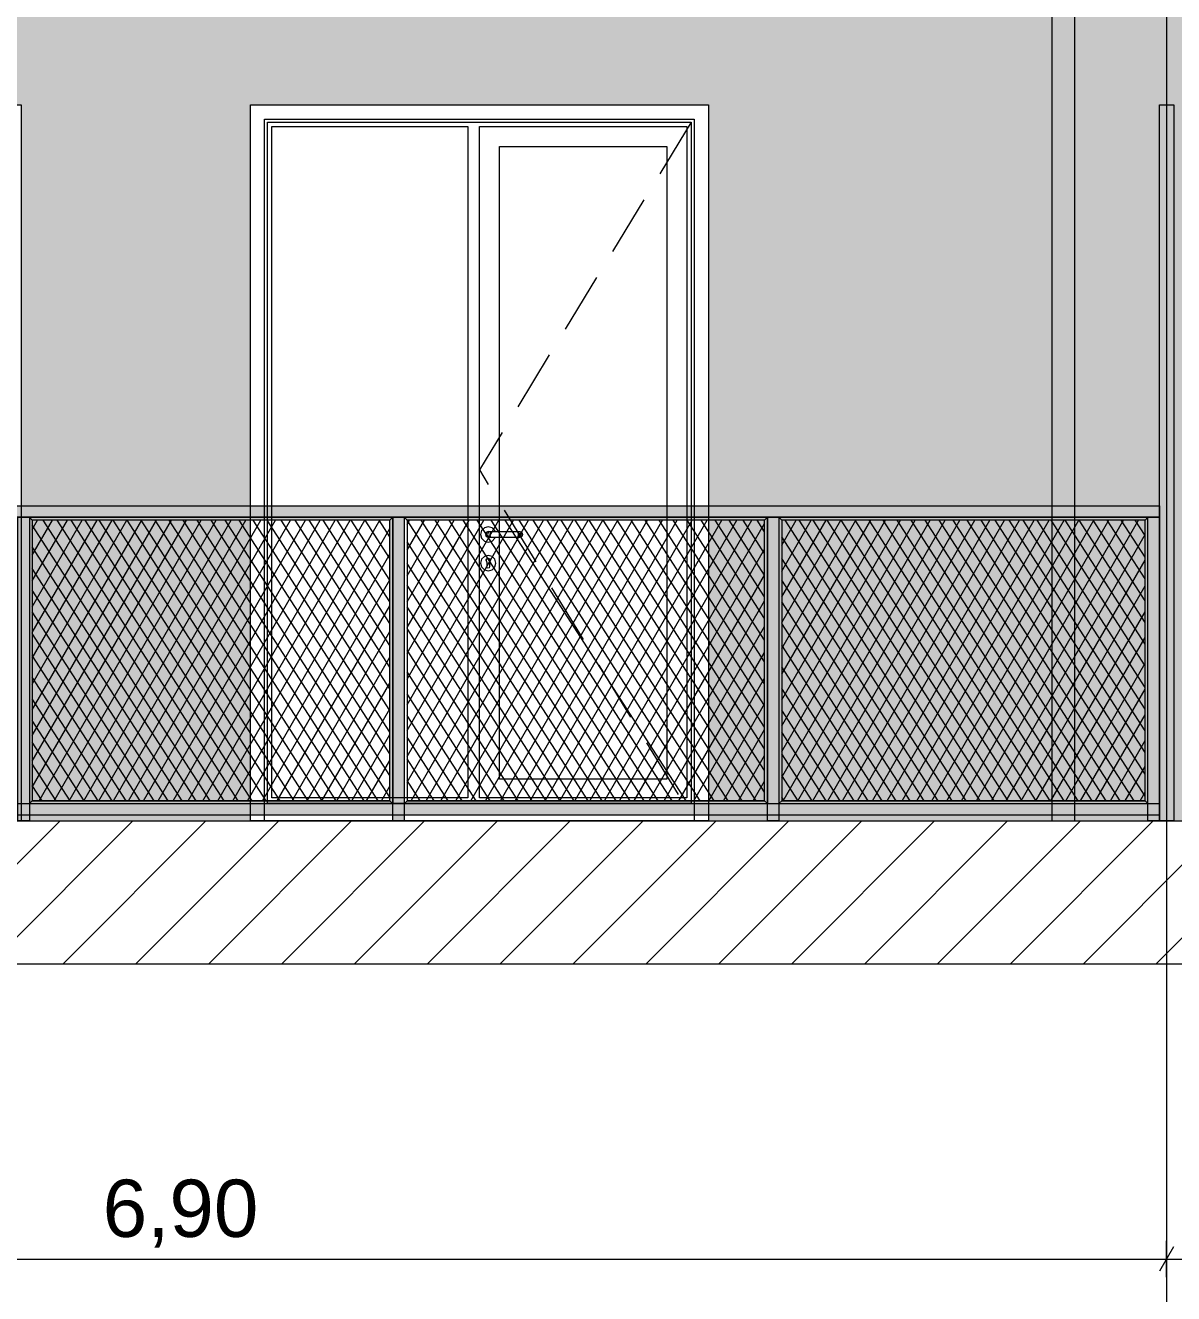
# Model space of a CAD drawing. Header units: metres. Extents: x 476297 to 476657, y 4620828 to 4621206.
# Drawn here: x 476626.71 to 476630.721, y 4621074.294 to 4621078.723 of the extents above; entities that cross this region are included whole.
import ezdxf

# ---------------------------------------------------------------- set-up
doc = ezdxf.new("R2010")
doc.units = ezdxf.units.M
doc.header["$MEASUREMENT"] = 0
doc.linetypes.add('Hidden Line', pattern=[0.3175, 0.211667, -0.105833])
for name, color, linetype in [('0_Pen_No__250', 7, 'Continuous'), ('2D Drafting - General_Pen_No__7', 7, 'Continuous'), ('New2D Drafting - General', 7, 'Continuous'), ('New2D Drafting - General_Pen_No__30_Pen_No__9_Pen_No__9', 7, 'Continuous'), ('NewStructural - Bearing', 7, 'Continuous'), ('zoma', 7, 'Continuous'), ('zoma_Pen_No__5_Pen_No__5', 7, 'Continuous')]:
    doc.layers.add(name, color=color, linetype=linetype)
doc.styles.add('GENERATED_STYLE_2', font='arial.ttf')
doc.dimstyles.new('GENERATED_STYLE__1', dxfattribs={"dimtxt": 0.2, "dimasz": 0.064421, "dimexe": 0.18, "dimexo": 0.003, "dimgap": 0.09, "dimtad": 1, "dimtih": 1, "dimtoh": 1, "dimzin": 0, "dimdsep": 46, "dimtxsty": 'GENERATED_STYLE_2', "dimblk": 'ARROWHEAD_2', "dimblk1": 'ARROWHEAD_2', "dimblk2": 'ARROWHEAD_2', "dimcen": 0.09, "dimclrd": 142, "dimclre": 142, "dimclrt": 142, "dimadec": 0, "dimazin": 0, "dimtfac": 1, "dimtdec": 4, "dimtmove": 0, "dimatfit": 3, "dimfxl": 1, "dimtolj": 1, "dimtzin": 0, "dimarcsym": 0})
pattern_1 = [(60, (476844.52715, 4621385.791044), (-0.038971143, 0.0225), []), (122.833095, (476844.52715, 4621385.791044), (0.0368060797, 0.01875), [])]

# ---------------------------------------------------------------- blocks, each defined once
blk = doc.blocks.new('*D30', base_point=(476844.5271, 4621385.791))
at = {"layer": 'zoma', "color": 142, "linetype": 'Continuous', "lineweight": 0, "transparency": 16777216}
for p, q in [((476623.821, 4621074.4577), (476623.7721, 4621074.373)), ((476623.7966, 4621074.3518), (476623.7966, 4621074.4789)), ((476630.721, 4621074.4577), (476630.6721, 4621074.373)), ((476630.6966, 4621074.3518), (476630.6966, 4621074.4789)), ((476623.7966, 4621074.4153), (476630.6966, 4621074.4153))]:
    blk.add_line(p, q, dxfattribs=at)
at = {"layer": 'zoma', "color": 142, "lineweight": 0, "transparency": 16777216, "insert": (476626.9805, 4621074.4553), "char_height": 0.2, "attachment_point": 7, "style": 'GENERATED_STYLE_2'}
blk.add_mtext('\\A1;{\\pql;\\fArial CYR|b0|i0|c204|p34;6,90}', dxfattribs=at)
blk = doc.blocks.new('ARROWHEAD_2')
at = {"color": 0, "linetype": 'Continuous', "lineweight": 0}
for p, q in [((0, 0), (-1, 0)), ((-0.378, -0.655), (0.378, 0.655))]:
    blk.add_line(p, q, dxfattribs=at)
blk = doc.blocks.new('*D31', base_point=(476844.5271, 4621385.791))
at = {"layer": 'zoma', "color": 142, "linetype": 'Continuous', "lineweight": 0, "transparency": 16777216}
for p, q in [((476630.721, 4621074.4577), (476630.6721, 4621074.373)), ((476630.6966, 4621074.3518), (476630.6966, 4621074.4789)), ((476637.621, 4621074.4577), (476637.5721, 4621074.373)), ((476637.5966, 4621074.3518), (476637.5966, 4621074.4789)), ((476630.6966, 4621074.4153), (476637.5966, 4621074.4153))]:
    blk.add_line(p, q, dxfattribs=at)
at = {"layer": 'zoma', "color": 142, "lineweight": 0, "transparency": 16777216, "insert": (476633.8805, 4621074.4553), "char_height": 0.2, "attachment_point": 7, "style": 'GENERATED_STYLE_2'}
blk.add_mtext('\\A1;{\\pql;\\fArial CYR|b0|i0|c204|p34;6,90}', dxfattribs=at)

msp = doc.modelspace()

# ---------------------------------------------------------------- hatches: boundary and pattern name
at = {"layer": '0_Pen_No__250', "linetype": 'Continuous', "lineweight": 0}
msp.add_hatch(color=250, dxfattribs=at).paths.add_polyline_path([(476630.3761, 4621075.9455), (476630.376, 4621082.3709), (476630.296, 4621082.3709), (476630.296, 4621082.2685), (476630.296, 4621075.9455)])
at = {"layer": '2D Drafting - General_Pen_No__7', "linetype": 'Continuous', "lineweight": 0}
h = msp.add_hatch(dxfattribs=at)
h.set_pattern_fill('MASONRY_BLOCK', style=0, pattern_type=2)
h.set_pattern_definition([(45, (476844.52715, 4621385.79104), (-0.12727922, 0.12727922), [])])
h.paths.add_polyline_path([(476604.8831, 4621075.4455), (476604.8831, 4621075.9455), (476656.9229, 4621075.9455), (476656.9229, 4621075.4455)])
at = {"layer": 'New2D Drafting - General', "linetype": 'Continuous', "lineweight": 0}
h = msp.add_hatch(dxfattribs=at)
h.set_pattern_fill('BATT_INSULATION', style=0, pattern_type=2)
h.set_pattern_definition(pattern_1)
h.paths.add_polyline_path([(476627.9836, 4621076.9955), (476626.7346, 4621076.9955), (476626.7346, 4621076.0155), (476627.9836, 4621076.0155)])
h = msp.add_hatch(dxfattribs=at)
h.set_pattern_fill('BATT_INSULATION', style=0, pattern_type=2)
h.set_pattern_definition(pattern_1)
h.paths.add_polyline_path([(476629.2926, 4621076.9955), (476628.0436, 4621076.9955), (476628.0436, 4621076.0155), (476629.2926, 4621076.0155)])
h = msp.add_hatch(dxfattribs=at)
h.set_pattern_fill('BATT_INSULATION', style=0, pattern_type=2)
h.set_pattern_definition(pattern_1)
h.paths.add_polyline_path([(476630.6216, 4621076.9955), (476629.3526, 4621076.9955), (476629.3526, 4621076.0155), (476630.6216, 4621076.0155)])
at = {"layer": 'New2D Drafting - General_Pen_No__30_Pen_No__9_Pen_No__9', "linetype": 'Continuous', "lineweight": 0}
for color, points in [(252, [(476623.4962, 4621079.1454), (476623.4962, 4621075.9455), (476625.0962, 4621075.9455), (476625.0962, 4621078.4455), (476626.6962, 4621078.4455), (476626.6962, 4621075.9455), (476627.4962, 4621075.9455), (476627.4962, 4621078.4455), (476629.0962, 4621078.4455), (476629.0962, 4621075.9455), (476632.2962, 4621075.9455), (476632.2962, 4621078.4455), (476633.8962, 4621078.4455), (476633.8962, 4621075.9455), (476634.6963, 4621075.9455), (476634.6963, 4621078.4455), (476636.2963, 4621078.4455), (476636.2963, 4621075.9455), (476637.8962, 4621075.9455), (476637.8962, 4621078.4455), (476637.8962, 4621078.4455), (476637.8962, 4621079.1454), (476635.696, 4621079.1454), (476635.696, 4621078.8655), (476631.296, 4621078.8655), (476631.296, 4621079.1454), (476630.0961, 4621079.1454), (476630.0961, 4621078.8655), (476625.6961, 4621078.8655), (476625.6961, 4621079.1454)]), (255, [(476630.7216, 4621078.4456), (476630.7216, 4621075.9455), (476630.6716, 4621075.9455), (476630.6716, 4621078.4456)]), (255, [(476630.6716, 4621077.0455), (476630.6716, 4621077.0055), (476624.0466, 4621077.0055), (476624.0466, 4621077.0455)]), (255, [(476626.7246, 4621075.9455), (476626.6846, 4621075.9455), (476626.6846, 4621077.0055), (476626.7246, 4621077.0055)]), (255, [(476626.7346, 4621076.9955), (476626.7246, 4621077.0055), (476627.9936, 4621077.0055), (476627.9836, 4621076.9955)]), (255, [(476627.9936, 4621076.0055), (476627.9836, 4621076.0155), (476627.9836, 4621076.9955), (476627.9936, 4621077.0055)]), (255, [(476628.0336, 4621075.9455), (476627.9936, 4621075.9455), (476627.9936, 4621077.0055), (476628.0336, 4621077.0055)]), (255, [(476628.0436, 4621076.9955), (476628.0336, 4621077.0055), (476629.3026, 4621077.0055), (476629.2926, 4621076.9955)]), (255, [(476629.3026, 4621076.0055), (476629.2926, 4621076.0155), (476629.2926, 4621076.9955), (476629.3026, 4621077.0055)]), (255, [(476629.3426, 4621075.9455), (476629.3026, 4621075.9455), (476629.3026, 4621077.0055), (476629.3426, 4621077.0055)]), (255, [(476629.3526, 4621076.9955), (476629.3426, 4621077.0055), (476630.6316, 4621077.0055), (476630.6216, 4621076.9955)]), (255, [(476630.6716, 4621075.9455), (476630.6316, 4621075.9455), (476630.6316, 4621077.0055), (476630.6716, 4621077.0055)]), (255, [(476630.6716, 4621076.0055), (476630.6716, 4621075.9655), (476624.0466, 4621075.9655), (476624.0466, 4621076.0055)]), (255, [(476626.7346, 4621076.0155), (476626.7246, 4621076.0055), (476627.9936, 4621076.0055), (476627.9836, 4621076.0155)]), (255, [(476628.0436, 4621076.0155), (476628.0336, 4621076.0055), (476629.3026, 4621076.0055), (476629.2926, 4621076.0155)]), (255, [(476629.3526, 4621076.0155), (476629.3426, 4621076.0055), (476630.6316, 4621076.0055), (476630.6216, 4621076.0155)])]:
    msp.add_hatch(color=color, dxfattribs=at).paths.add_polyline_path(points)

# ---------------------------------------------------------------- linework, layer by layer
at = {"layer": '0_Pen_No__250', "color": 7, "linetype": 'Continuous', "lineweight": 0, "flags": 128}
msp.add_lwpolyline([(476630.3761, 4621075.9455), (476630.376, 4621082.3709), (476630.296, 4621082.3709), (476630.296, 4621082.2685), (476630.296, 4621075.9455)], close=True, dxfattribs=at)
at = {"layer": '2D Drafting - General_Pen_No__7', "color": 7, "linetype": 'Continuous', "lineweight": 0, "flags": 128}
for points in [[(476629.0921, 4621075.9456), (476627.4962, 4621075.9456), (476627.4962, 4621078.4456), (476629.0962, 4621078.4456)], [(476629.0962, 4621078.4456), (476629.0962, 4621075.9456), (476629.0921, 4621075.9456)]]:
    msp.add_lwpolyline(points, dxfattribs=at)
for points in [[(476627.5462, 4621078.3956), (476629.0462, 4621078.3956), (476629.0462, 4621075.9456), (476627.5462, 4621075.9456)], [(476627.5562, 4621078.3856), (476629.0362, 4621078.3856), (476629.0362, 4621076.0056), (476627.5562, 4621076.0056)], [(476627.5712, 4621078.3706), (476628.2562, 4621078.3706), (476628.2562, 4621076.0256), (476627.5712, 4621076.0256)], [(476628.2962, 4621078.3706), (476629.0212, 4621078.3706), (476629.0212, 4621076.0256), (476628.2962, 4621076.0256)], [(476628.3662, 4621078.3006), (476628.9512, 4621078.3006), (476628.9512, 4621076.0906), (476628.3662, 4621076.0906)], [(476604.8831, 4621075.4455), (476604.8831, 4621075.9455), (476656.9229, 4621075.9455), (476656.9229, 4621075.4455)]]:
    msp.add_lwpolyline(points, close=True, dxfattribs=at)
at = {"layer": '2D Drafting - General_Pen_No__7', "color": 7, "linetype": 'Hidden Line', "lineweight": 0, "flags": 128}
msp.add_lwpolyline([(476629.0362, 4621078.3856), (476628.2962, 4621077.1714), (476629.0454, 4621075.9469)], dxfattribs=at)
at = {"layer": 'New2D Drafting - General', "color": 7, "linetype": 'Continuous', "lineweight": 0, "flags": 128}
for points in [[(476627.9836, 4621076.9955), (476626.7346, 4621076.9955), (476626.7346, 4621076.0155), (476627.9836, 4621076.0155)], [(476629.2926, 4621076.9955), (476628.0436, 4621076.9955), (476628.0436, 4621076.0155), (476629.2926, 4621076.0155)], [(476630.6216, 4621076.9955), (476629.3526, 4621076.9955), (476629.3526, 4621076.0155), (476630.6216, 4621076.0155)]]:
    msp.add_lwpolyline(points, close=True, dxfattribs=at)
at = {"layer": 'New2D Drafting - General_Pen_No__30_Pen_No__9_Pen_No__9', "color": 7, "linetype": 'Continuous', "lineweight": 0, "flags": 128}
msp.add_lwpolyline([(476623.4962, 4621075.9455), (476625.0962, 4621075.9455), (476625.0962, 4621078.4455), (476626.6962, 4621078.4455), (476626.6962, 4621075.9455), (476627.4962, 4621075.9455), (476627.4962, 4621078.4455), (476629.0962, 4621078.4455), (476629.0962, 4621075.9455), (476632.2962, 4621075.9455)], dxfattribs=at)
for points in [[(476630.7216, 4621078.4456), (476630.7216, 4621075.9455), (476630.6716, 4621075.9455), (476630.6716, 4621078.4456)], [(476630.6716, 4621077.0455), (476630.6716, 4621077.0055), (476624.0466, 4621077.0055), (476624.0466, 4621077.0455)], [(476626.7246, 4621075.9455), (476626.6846, 4621075.9455), (476626.6846, 4621077.0055), (476626.7246, 4621077.0055)], [(476626.7346, 4621076.9955), (476626.7246, 4621077.0055), (476627.9936, 4621077.0055), (476627.9836, 4621076.9955)], [(476627.9936, 4621076.0055), (476627.9836, 4621076.0155), (476627.9836, 4621076.9955), (476627.9936, 4621077.0055)], [(476628.0336, 4621075.9455), (476627.9936, 4621075.9455), (476627.9936, 4621077.0055), (476628.0336, 4621077.0055)], [(476628.0436, 4621076.9955), (476628.0336, 4621077.0055), (476629.3026, 4621077.0055), (476629.2926, 4621076.9955)], [(476629.3026, 4621076.0055), (476629.2926, 4621076.0155), (476629.2926, 4621076.9955), (476629.3026, 4621077.0055)], [(476629.3426, 4621075.9455), (476629.3026, 4621075.9455), (476629.3026, 4621077.0055), (476629.3426, 4621077.0055)], [(476629.3526, 4621076.9955), (476629.3426, 4621077.0055), (476630.6316, 4621077.0055), (476630.6216, 4621076.9955)], [(476630.6716, 4621075.9455), (476630.6316, 4621075.9455), (476630.6316, 4621077.0055), (476630.6716, 4621077.0055)], [(476630.6716, 4621076.0055), (476630.6716, 4621075.9655), (476624.0466, 4621075.9655), (476624.0466, 4621076.0055)], [(476626.7346, 4621076.0155), (476626.7246, 4621076.0055), (476627.9936, 4621076.0055), (476627.9836, 4621076.0155)], [(476628.0436, 4621076.0155), (476628.0336, 4621076.0055), (476629.3026, 4621076.0055), (476629.2926, 4621076.0155)], [(476629.3526, 4621076.0155), (476629.3426, 4621076.0055), (476630.6316, 4621076.0055), (476630.6216, 4621076.0155)]]:
    msp.add_lwpolyline(points, close=True, dxfattribs=at)
at = {"layer": 'NewStructural - Bearing', "color": 7, "linetype": 'Continuous', "lineweight": 0}
for p, q in [((476628.3037, 4621076.9591), (476628.3001, 4621076.9456)), ((476628.3001, 4621076.9456), (476628.3037, 4621076.9321)), ((476628.3136, 4621076.969), (476628.3037, 4621076.9591)), ((476628.3271, 4621076.9726), (476628.3136, 4621076.969)), ((476628.32, 4621076.9526), (476628.3171, 4621076.9456)), ((476628.3171, 4621076.9456), (476628.32, 4621076.9385)), ((476628.3216, 4621076.9526), (476628.3188, 4621076.9456)), ((476628.3188, 4621076.9456), (476628.3216, 4621076.9385)), ((476628.3271, 4621076.9556), (476628.32, 4621076.9526)), ((476628.32, 4621076.9385), (476628.3271, 4621076.9356)), ((476628.3264, 4621076.9526), (476628.3243, 4621076.9456)), ((476628.3243, 4621076.9456), (476628.3264, 4621076.9385)), ((476628.3406, 4621076.969), (476628.3271, 4621076.9726)), ((476628.3271, 4621076.9556), (476628.3283, 4621076.9556)), ((476628.3271, 4621076.9356), (476628.3283, 4621076.9356)), ((476628.3283, 4621076.9556), (476628.3315, 4621076.9556)), ((476628.3283, 4621076.9356), (476628.3315, 4621076.9356)), ((476628.3315, 4621076.9556), (476628.3364, 4621076.9556)), ((476628.3315, 4621076.9356), (476628.3364, 4621076.9356)), ((476628.3336, 4621076.9526), (476628.3325, 4621076.9456)), ((476628.3325, 4621076.9456), (476628.3336, 4621076.9385)), ((476628.3364, 4621076.9556), (476628.3421, 4621076.9556)), ((476628.3364, 4621076.9356), (476628.3421, 4621076.9356)), ((476628.3505, 4621076.9591), (476628.3406, 4621076.969)), ((476628.3421, 4621076.9556), (476628.4221, 4621076.9556)), ((476628.3421, 4621076.9356), (476628.4221, 4621076.9356)), ((476628.3514, 4621076.9556), (476628.3505, 4621076.9591)), ((476628.3505, 4621076.9321), (476628.3514, 4621076.9356)), ((476628.4221, 4621076.9556), (476628.4279, 4621076.9556)), ((476628.4221, 4621076.9356), (476628.4279, 4621076.9356)), ((476628.4279, 4621076.9556), (476628.4327, 4621076.9556)), ((476628.4279, 4621076.9356), (476628.4327, 4621076.9356)), ((476628.4306, 4621076.9526), (476628.4318, 4621076.9456)), ((476628.4318, 4621076.9456), (476628.4306, 4621076.9385)), ((476628.4327, 4621076.9556), (476628.436, 4621076.9556)), ((476628.4327, 4621076.9356), (476628.436, 4621076.9356)), ((476628.436, 4621076.9556), (476628.4371, 4621076.9556)), ((476628.436, 4621076.9356), (476628.4371, 4621076.9356)), ((476628.4371, 4621076.9556), (476628.4442, 4621076.9526)), ((476628.4442, 4621076.9385), (476628.4371, 4621076.9356)), ((476628.4378, 4621076.9526), (476628.4399, 4621076.9456)), ((476628.4399, 4621076.9456), (476628.4378, 4621076.9385)), ((476628.4426, 4621076.9526), (476628.4454, 4621076.9456)), ((476628.4454, 4621076.9456), (476628.4426, 4621076.9385)), ((476628.4442, 4621076.9526), (476628.4471, 4621076.9456)), ((476628.4471, 4621076.9456), (476628.4442, 4621076.9385)), ((476628.3037, 4621076.9321), (476628.3136, 4621076.9222)), ((476628.3136, 4621076.9222), (476628.3271, 4621076.9186)), ((476628.3271, 4621076.9186), (476628.3406, 4621076.9222)), ((476628.3406, 4621076.9222), (476628.3505, 4621076.9321)), ((476628.3037, 4621076.8591), (476628.3001, 4621076.8456)), ((476628.3001, 4621076.8456), (476628.3037, 4621076.8321)), ((476628.3136, 4621076.869), (476628.3037, 4621076.8591)), ((476628.3271, 4621076.8726), (476628.3136, 4621076.869)), ((476628.3204, 4621076.8572), (476628.3196, 4621076.8553)), ((476628.3221, 4621076.85), (476628.3196, 4621076.8553)), ((476628.3204, 4621076.8572), (476628.3217, 4621076.8607)), ((476628.3217, 4621076.8607), (476628.3271, 4621076.863)), ((476628.3221, 4621076.8485), (476628.3221, 4621076.85)), ((476628.3221, 4621076.8485), (476628.3221, 4621076.8456)), ((476628.3221, 4621076.8456), (476628.3221, 4621076.8427)), ((476628.3406, 4621076.869), (476628.3271, 4621076.8726)), ((476628.3271, 4621076.863), (476628.3325, 4621076.8607)), ((476628.3346, 4621076.8553), (476628.3321, 4621076.85)), ((476628.3321, 4621076.85), (476628.3321, 4621076.8485)), ((476628.3321, 4621076.8485), (476628.3321, 4621076.8456)), ((476628.3321, 4621076.8456), (476628.3321, 4621076.8427)), ((476628.3338, 4621076.8572), (476628.3325, 4621076.8607)), ((476628.3338, 4621076.8572), (476628.3346, 4621076.8553)), ((476628.3505, 4621076.8591), (476628.3406, 4621076.869)), ((476628.3541, 4621076.8456), (476628.3505, 4621076.8591)), ((476628.3505, 4621076.8321), (476628.3541, 4621076.8456)), ((476628.3037, 4621076.8321), (476628.3136, 4621076.8222)), ((476628.3136, 4621076.8222), (476628.3271, 4621076.8186)), ((476628.3221, 4621076.8427), (476628.3221, 4621076.8369)), ((476628.3221, 4621076.8369), (476628.3221, 4621076.8331)), ((476628.3236, 4621076.8295), (476628.3221, 4621076.8331)), ((476628.3271, 4621076.8281), (476628.3236, 4621076.8295)), ((476628.3306, 4621076.8295), (476628.3271, 4621076.8281)), ((476628.3271, 4621076.8186), (476628.3406, 4621076.8222)), ((476628.3321, 4621076.8331), (476628.3306, 4621076.8295)), ((476628.3321, 4621076.8427), (476628.3321, 4621076.8369)), ((476628.3321, 4621076.8369), (476628.3321, 4621076.8331)), ((476628.3406, 4621076.8222), (476628.3505, 4621076.8321))]:
    msp.add_line(p, q, dxfattribs=at)
at = {"layer": 'zoma_Pen_No__5_Pen_No__5', "color": 142, "linetype": 'Continuous', "lineweight": 0}
msp.add_line((476630.6966, 4621079.271), (476630.6966, 4621072.9883), dxfattribs=at)

# ---------------------------------------------------------------- dimensions: what is measured, and where the dimension line sits
at = {"layer": 'zoma', "color": 142, "linetype": 'Continuous', "lineweight": 0}
for base, p1, p2, picture, middle in [((476630.6966, 4621074.4153), (476623.7966, 4621079.5371), (476630.6966, 4621079.5371), '*D30', (476627.2403, 4621074.5553)), ((476637.5966, 4621074.4153), (476630.6966, 4621079.5371), (476637.5966, 4621079.297), '*D31', (476634.1403, 4621074.5553))]:
    dim = msp.add_linear_dim(base=base, p1=p1, p2=p2, dimstyle='GENERATED_STYLE__1', dxfattribs=at)
    dim.commit()
    dim.dimension.update_dxf_attribs({"geometry": picture, "text_midpoint": middle, "dimtype": 160})

doc.saveas('drawing.dxf')
